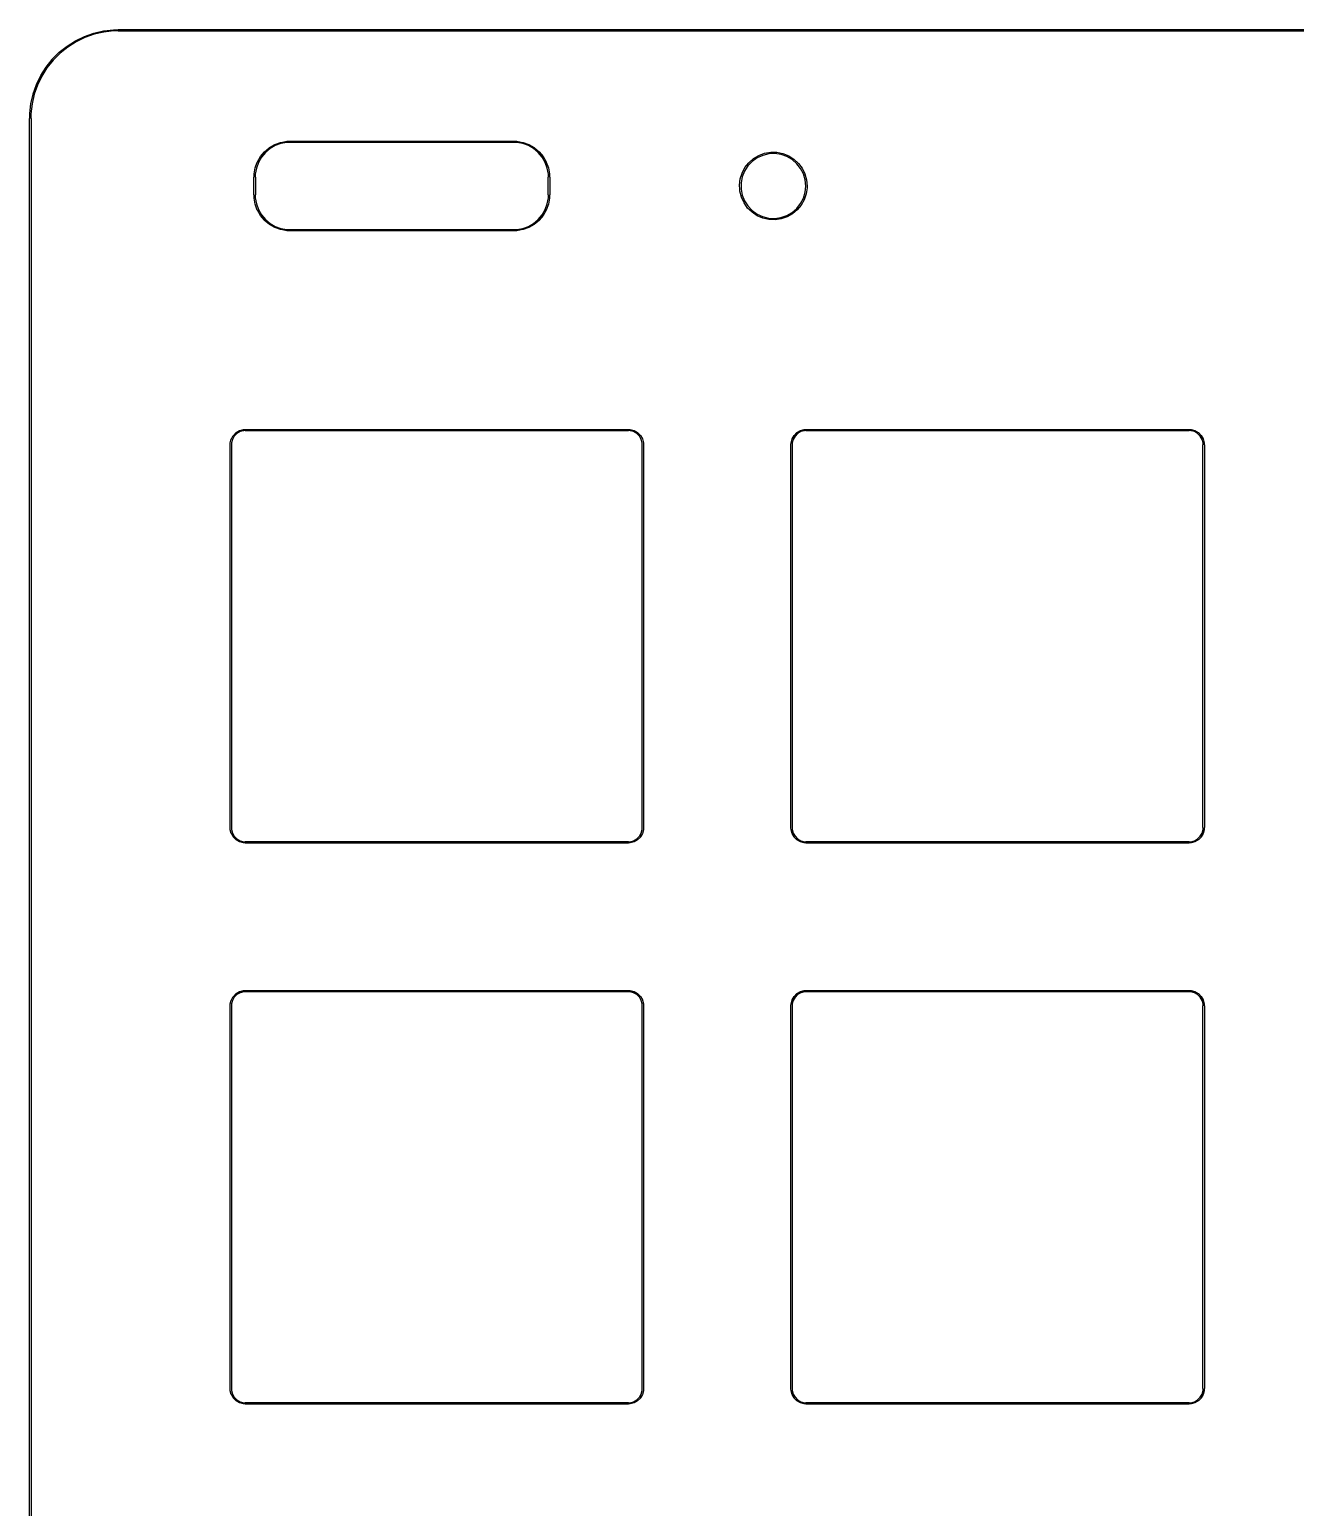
# Model space of a CAD drawing. Extents: x 42 to 403, y -185 to -87.
# Drawn here: x 41.6 to 84.6, y -136.9 to -86.7 of the extents above; entities that cross this region are included whole.
import ezdxf

# ---------------------------------------------------------------- set-up
doc = ezdxf.new("R2010")
doc.units = 0
doc.layers.add('BLACK', color=7, linetype='CONTINUOUS')

msp = doc.modelspace()

# ---------------------------------------------------------------- linework, layer by layer
at = {"layer": 'BLACK', "linetype": 'CONTINUOUS'}
for p, q in [((43.7638, -86.8203), (44.0921, -86.7454)), ((44.0999, -86.7847), (43.7738, -86.8591)), ((44.0921, -86.7454), (44.0933, -86.7456)), ((44.0933, -86.7456), (44.0943, -86.745)), ((44.0943, -86.745), (44.4289, -86.7074)), ((44.4324, -86.7472), (44.0999, -86.7847)), ((44.4289, -86.7074), (44.4299, -86.7076)), ((44.4299, -86.7076), (44.4309, -86.7072)), ((44.4309, -86.7072), (44.587, -86.7052)), ((44.5878, -86.7452), (44.4324, -86.7472)), ((44.587, -86.7052), (44.5995, -86.7)), ((44.5995, -86.75), (44.5878, -86.7452)), ((44.5995, -86.7), (399.601, -86.7)), ((399.601, -86.75), (44.5995, -86.75)), ((42.5863, -87.4706), (42.8496, -87.2606)), ((42.8736, -87.2926), (42.6121, -87.5012)), ((42.8496, -87.2606), (42.8507, -87.2603)), ((42.8507, -87.2603), (42.8514, -87.2593)), ((42.8514, -87.2593), (43.1365, -87.0802)), ((43.1568, -87.1147), (42.8736, -87.2926)), ((43.1365, -87.0802), (43.1377, -87.08)), ((43.1377, -87.08), (43.1385, -87.0791)), ((43.1385, -87.0791), (43.4418, -86.933)), ((43.4581, -86.9696), (43.1568, -87.1147)), ((43.4418, -86.933), (43.443, -86.933)), ((43.443, -86.933), (43.4439, -86.9322)), ((43.4439, -86.9322), (43.7617, -86.821)), ((43.7738, -86.8591), (43.4581, -86.9696)), ((43.7617, -86.821), (43.7629, -86.821)), ((43.7629, -86.821), (43.7638, -86.8203)), ((42.1351, -87.9751), (42.3451, -87.7118)), ((42.3756, -87.7376), (42.1671, -87.9991)), ((42.3451, -87.7118), (42.3461, -87.7113)), ((42.3461, -87.7113), (42.3466, -87.7102)), ((42.3466, -87.7102), (42.5846, -87.4721)), ((42.6121, -87.5012), (42.3756, -87.7376)), ((42.5846, -87.4721), (42.5857, -87.4716)), ((42.5857, -87.4716), (42.5863, -87.4706)), ((41.8075, -88.5673), (41.9536, -88.264)), ((41.9892, -88.2823), (41.8441, -88.5837)), ((41.9536, -88.264), (41.9545, -88.2632)), ((41.9545, -88.2632), (41.9547, -88.262)), ((41.9547, -88.262), (42.1338, -87.9769)), ((42.1671, -87.9991), (41.9892, -88.2823)), ((42.1338, -87.9769), (42.1348, -87.9762)), ((42.1348, -87.9762), (42.1351, -87.9751)), ((41.6955, -88.8872), (41.8067, -88.5694)), ((41.8441, -88.5837), (41.7336, -88.8993)), ((41.8067, -88.5694), (41.8075, -88.5685)), ((41.8075, -88.5685), (41.8075, -88.5673)), ((41.5818, -89.5544), (41.6195, -89.2198)), ((41.6195, -89.2198), (41.6201, -89.2188)), ((41.6199, -89.2176), (41.6948, -88.8894)), ((41.6201, -89.2188), (41.6199, -89.2176)), ((41.6592, -89.2254), (41.6217, -89.5579)), ((41.7336, -88.8993), (41.6592, -89.2254)), ((41.6948, -88.8894), (41.6955, -88.8884)), ((41.6955, -88.8884), (41.6955, -88.8872)), ((41.5745, -89.725), (41.5797, -89.7125)), ((41.5745, -182.025), (41.5745, -89.725)), ((41.5797, -89.7125), (41.5817, -89.5564)), ((41.5817, -89.5564), (41.5821, -89.5554)), ((41.5821, -89.5554), (41.5818, -89.5544)), ((41.6217, -89.5579), (41.6197, -89.7133)), ((41.6197, -89.7133), (41.6245, -89.725)), ((41.6245, -89.725), (41.6245, -182.025)), ((49.5585, -90.8469), (49.719, -90.7121)), ((49.7434, -90.7439), (49.5855, -90.8764)), ((49.719, -90.7121), (49.7208, -90.7116)), ((49.7208, -90.7116), (49.7219, -90.7101)), ((49.7219, -90.7101), (49.9034, -90.6053)), ((49.9219, -90.6409), (49.7434, -90.7439)), ((49.9034, -90.6053), (49.9052, -90.6051)), ((49.9052, -90.6051), (49.9066, -90.6039)), ((49.9066, -90.6039), (50.1035, -90.5322)), ((50.1156, -90.5704), (49.9219, -90.6409)), ((50.1035, -90.5322), (50.1054, -90.5323)), ((50.1054, -90.5323), (50.1069, -90.5313)), ((50.1069, -90.5313), (50.3133, -90.4949)), ((50.3188, -90.5345), (50.1156, -90.5704)), ((50.3133, -90.4949), (50.3149, -90.4952)), ((50.3149, -90.4952), (50.3164, -90.4946)), ((50.3164, -90.4946), (50.409, -90.4927)), ((50.4101, -90.5327), (50.3188, -90.5345)), ((50.409, -90.4927), (50.4216, -90.4875)), ((50.4216, -90.5375), (50.4101, -90.5327)), ((50.4216, -90.4875), (58.0216, -90.4875)), ((58.0216, -90.5375), (50.4216, -90.5375)), ((58.0216, -90.4875), (58.0343, -90.4927)), ((58.0331, -90.5327), (58.0216, -90.5375)), ((58.1245, -90.5345), (58.0331, -90.5327)), ((58.0343, -90.4927), (58.1268, -90.4946)), ((58.3277, -90.5704), (58.1245, -90.5345)), ((58.1268, -90.4946), (58.1283, -90.4952)), ((58.1283, -90.4952), (58.1299, -90.4949)), ((58.1299, -90.4949), (58.3363, -90.5313)), ((58.5213, -90.6409), (58.3277, -90.5704)), ((58.3363, -90.5313), (58.3379, -90.5323)), ((58.3379, -90.5323), (58.3397, -90.5322)), ((58.3397, -90.5322), (58.5367, -90.6039)), ((58.6998, -90.7439), (58.5213, -90.6409)), ((58.5367, -90.6039), (58.538, -90.6051)), ((58.538, -90.6051), (58.5398, -90.6053)), ((58.5398, -90.6053), (58.7213, -90.7101)), ((58.8577, -90.8764), (58.6998, -90.7439)), ((58.7213, -90.7101), (58.7225, -90.7116)), ((58.7225, -90.7116), (58.7242, -90.7121)), ((58.7242, -90.7121), (58.8848, -90.8469)), ((49.2413, -91.3944), (49.313, -91.1975)), ((49.35, -91.2128), (49.2795, -91.4065)), ((49.313, -91.1975), (49.3142, -91.1961)), ((49.3142, -91.1961), (49.3145, -91.1943)), ((49.3145, -91.1943), (49.4193, -91.0128)), ((49.453, -91.0343), (49.35, -91.2128)), ((49.4193, -91.0128), (49.4207, -91.0117)), ((49.4207, -91.0117), (49.4213, -91.0099)), ((49.4213, -91.0099), (49.556, -90.8493)), ((49.5855, -90.8764), (49.453, -91.0343)), ((49.556, -90.8493), (49.5576, -90.8485)), ((49.5576, -90.8485), (49.5585, -90.8469)), ((58.9902, -91.0343), (58.8577, -90.8764)), ((58.8848, -90.8469), (58.8856, -90.8485)), ((58.8856, -90.8485), (58.8872, -90.8493)), ((58.8872, -90.8493), (59.022, -91.0099)), ((59.0933, -91.2128), (58.9902, -91.0343)), ((59.022, -91.0099), (59.0225, -91.0117)), ((59.0225, -91.0117), (59.024, -91.0128)), ((59.024, -91.0128), (59.1288, -91.1943)), ((59.1638, -91.4065), (59.0933, -91.2128)), ((59.1288, -91.1943), (59.129, -91.1961)), ((59.129, -91.1961), (59.1302, -91.1975)), ((59.1302, -91.1975), (59.2019, -91.3944)), ((65.9805, -91.3307), (65.8671, -91.5063)), ((65.8793, -91.3862), (66.0096, -91.2209)), ((66.125, -91.1798), (65.9805, -91.3307)), ((66.0096, -91.2209), (66.1678, -91.0821)), ((66.2954, -91.0589), (66.125, -91.1798)), ((66.1678, -91.0821), (66.3487, -90.9745)), ((66.4856, -90.9724), (66.2954, -91.0589)), ((66.3487, -90.9745), (66.5461, -90.9017)), ((66.6888, -90.9235), (66.4856, -90.9724)), ((66.5461, -90.9017), (66.7535, -90.866)), ((66.8975, -90.9138), (66.6888, -90.9235)), ((66.7535, -90.866), (66.964, -90.8688)), ((67.1043, -90.9438), (66.8975, -90.9138)), ((66.964, -90.8688), (67.1704, -90.9099)), ((67.3017, -91.0123), (67.1043, -90.9438)), ((67.1704, -90.9099), (67.3658, -90.9878)), ((67.4825, -91.117), (67.3017, -91.0123)), ((67.3658, -90.9878), (67.5438, -91.1001)), ((67.6403, -91.2539), (67.4825, -91.117)), ((67.5438, -91.1001), (67.6984, -91.243)), ((67.7694, -91.4182), (67.6403, -91.2539)), ((67.6984, -91.243), (67.8243, -91.4116)), ((49.1966, -91.7125), (49.2019, -91.6998)), ((49.1966, -92.3125), (49.1966, -91.7125)), ((49.2019, -91.6998), (49.2037, -91.6073)), ((49.2037, -91.6073), (49.2044, -91.6058)), ((49.204, -91.6042), (49.2404, -91.3978)), ((49.2044, -91.6058), (49.204, -91.6042)), ((49.2404, -91.3978), (49.2414, -91.3963)), ((49.2414, -91.3963), (49.2413, -91.3944)), ((49.2437, -91.6096), (49.2419, -91.701)), ((49.2419, -91.701), (49.2466, -91.7125)), ((49.2795, -91.4065), (49.2437, -91.6096)), ((49.2466, -91.7125), (49.2466, -92.3125)), ((59.1996, -91.6096), (59.1638, -91.4065)), ((59.1966, -91.7125), (59.2014, -91.701)), ((59.1966, -92.3125), (59.1966, -91.7125)), ((59.2014, -91.701), (59.1996, -91.6096)), ((59.2019, -91.3944), (59.2019, -91.3963)), ((59.2019, -91.3963), (59.2028, -91.3978)), ((59.2028, -91.3978), (59.2392, -91.6042)), ((59.2392, -91.6042), (59.2389, -91.6058)), ((59.2389, -91.6058), (59.2395, -91.6073)), ((59.2395, -91.6073), (59.2414, -91.6998)), ((59.2414, -91.6998), (59.2466, -91.7125)), ((59.2466, -91.7125), (59.2466, -92.3125)), ((65.6941, -91.9824), (65.7189, -91.7734)), ((65.7189, -91.7734), (65.7813, -91.5724)), ((65.789, -91.7001), (65.749, -91.9052)), ((65.7813, -91.5724), (65.8793, -91.3862)), ((65.8671, -91.5063), (65.789, -91.7001)), ((67.8651, -91.604), (67.7694, -91.4182)), ((67.8243, -91.4116), (67.9174, -91.6004)), ((67.9239, -91.8045), (67.8651, -91.604)), ((67.9174, -91.6004), (67.9745, -91.8029)), ((67.9437, -92.0125), (67.9239, -91.8045)), ((67.9745, -91.8029), (67.9937, -92.0125)), ((49.2019, -92.3252), (49.1966, -92.3125)), ((49.2037, -92.4177), (49.2019, -92.3252)), ((49.2466, -92.3125), (49.2419, -92.324)), ((49.2419, -92.324), (49.2437, -92.4154)), ((59.2014, -92.324), (59.1966, -92.3125)), ((59.1996, -92.4154), (59.2014, -92.324)), ((59.2414, -92.3252), (59.2395, -92.4177)), ((59.2466, -92.3125), (59.2414, -92.3252)), ((65.7028, -92.1141), (65.6941, -91.9824)), ((65.7079, -92.1924), (65.7028, -92.1141)), ((65.7597, -92.3964), (65.7079, -92.1924)), ((65.749, -91.9052), (65.7484, -92.1141)), ((65.7484, -92.1141), (65.7874, -92.3194)), ((65.7874, -92.3194), (65.8645, -92.5136)), ((67.8629, -92.4263), (67.9228, -92.2262)), ((67.962, -92.281), (67.8943, -92.4802)), ((67.9228, -92.2262), (67.9437, -92.0183)), ((67.9437, -92.0183), (67.9437, -92.0125)), ((67.9922, -92.0727), (67.962, -92.281)), ((67.9937, -92.0125), (67.9922, -92.0727)), ((49.2044, -92.4192), (49.2037, -92.4177)), ((49.204, -92.4208), (49.2044, -92.4192)), ((49.2404, -92.6272), (49.204, -92.4208)), ((49.2414, -92.6287), (49.2404, -92.6272)), ((49.2413, -92.6306), (49.2414, -92.6287)), ((49.313, -92.8275), (49.2413, -92.6306)), ((49.2437, -92.4154), (49.2795, -92.6185)), ((49.2795, -92.6185), (49.35, -92.8122)), ((49.3142, -92.8289), (49.313, -92.8275)), ((49.3145, -92.8307), (49.3142, -92.8289)), ((49.4193, -93.0122), (49.3145, -92.8307)), ((49.35, -92.8122), (49.453, -92.9907)), ((58.9902, -92.9907), (59.0933, -92.8122)), ((59.1288, -92.8307), (59.024, -93.0122)), ((59.0933, -92.8122), (59.1638, -92.6185)), ((59.129, -92.8289), (59.1288, -92.8307)), ((59.1302, -92.8275), (59.129, -92.8289)), ((59.2019, -92.6306), (59.1302, -92.8275)), ((59.1638, -92.6185), (59.1996, -92.4154)), ((59.2028, -92.6272), (59.2019, -92.6287)), ((59.2019, -92.6287), (59.2019, -92.6306)), ((59.2392, -92.4208), (59.2028, -92.6272)), ((59.2395, -92.4177), (59.2389, -92.4192)), ((59.2389, -92.4192), (59.2392, -92.4208)), ((65.8478, -92.5875), (65.7597, -92.3964)), ((65.9693, -92.7594), (65.8478, -92.5875)), ((65.8645, -92.5136), (65.9769, -92.6897)), ((66.12, -92.9062), (65.9693, -92.7594)), ((65.9769, -92.6897), (66.1206, -92.8414)), ((67.4778, -92.9114), (67.6364, -92.7752)), ((67.6569, -92.8257), (67.4951, -92.9602)), ((67.6364, -92.7752), (67.7663, -92.6116)), ((67.7915, -92.6639), (67.6569, -92.8257)), ((67.7663, -92.6116), (67.8629, -92.4263)), ((67.8943, -92.4802), (67.7915, -92.6639)), ((49.4207, -93.0133), (49.4193, -93.0122)), ((49.4213, -93.0151), (49.4207, -93.0133)), ((49.556, -93.1757), (49.4213, -93.0151)), ((49.453, -92.9907), (49.5855, -93.1486)), ((49.5576, -93.1765), (49.556, -93.1757)), ((49.5585, -93.1781), (49.5576, -93.1765)), ((49.719, -93.3129), (49.5585, -93.1781)), ((49.5855, -93.1486), (49.7434, -93.2811)), ((49.7208, -93.3134), (49.719, -93.3129)), ((49.7219, -93.3149), (49.7208, -93.3134)), ((49.9034, -93.4197), (49.7219, -93.3149)), ((49.7434, -93.2811), (49.9219, -93.3841)), ((58.5213, -93.3841), (58.6998, -93.2811)), ((58.7213, -93.3149), (58.5398, -93.4197)), ((58.6998, -93.2811), (58.8577, -93.1486)), ((58.7225, -93.3134), (58.7213, -93.3149)), ((58.7242, -93.3129), (58.7225, -93.3134)), ((58.8848, -93.1781), (58.7242, -93.3129)), ((58.8577, -93.1486), (58.9902, -92.9907)), ((58.8856, -93.1765), (58.8848, -93.1781)), ((58.8872, -93.1757), (58.8856, -93.1765)), ((59.022, -93.0151), (58.8872, -93.1757)), ((59.0225, -93.0133), (59.022, -93.0151)), ((59.024, -93.0122), (59.0225, -93.0133)), ((66.295, -93.0231), (66.12, -92.9062)), ((66.1206, -92.8414), (66.2904, -92.9632)), ((66.2904, -92.9632), (66.4802, -93.0507)), ((66.4884, -93.1062), (66.295, -93.0231)), ((66.4802, -93.0507), (66.6831, -93.1007)), ((66.6936, -93.1527), (66.4884, -93.1062)), ((66.6831, -93.1007), (66.8917, -93.1115)), ((66.9039, -93.1609), (66.6936, -93.1527)), ((66.8917, -93.1115), (67.0987, -93.0826)), ((67.1122, -93.1307), (66.9039, -93.1609)), ((67.0987, -93.0826), (67.2964, -93.015)), ((67.3115, -93.0631), (67.1122, -93.1307)), ((67.2964, -93.015), (67.4778, -92.9114)), ((67.4951, -92.9602), (67.3115, -93.0631)), ((49.9052, -93.4199), (49.9034, -93.4197)), ((49.9066, -93.4211), (49.9052, -93.4199)), ((50.1035, -93.4928), (49.9066, -93.4211)), ((49.9219, -93.3841), (50.1156, -93.4546)), ((50.1054, -93.4927), (50.1035, -93.4928)), ((50.1069, -93.4937), (50.1054, -93.4927)), ((50.3133, -93.5301), (50.1069, -93.4937)), ((50.1156, -93.4546), (50.3188, -93.4905)), ((50.3149, -93.5298), (50.3133, -93.5301)), ((50.3164, -93.5304), (50.3149, -93.5298)), ((50.409, -93.5323), (50.3164, -93.5304)), ((50.3188, -93.4905), (50.4101, -93.4923)), ((50.4216, -93.5375), (50.409, -93.5323)), ((50.4101, -93.4923), (50.4216, -93.4875)), ((50.4216, -93.4875), (58.0216, -93.4875)), ((58.0216, -93.5375), (50.4216, -93.5375)), ((58.0216, -93.4875), (58.0331, -93.4923)), ((58.0343, -93.5323), (58.0216, -93.5375)), ((58.0331, -93.4923), (58.1245, -93.4905)), ((58.1268, -93.5304), (58.0343, -93.5323)), ((58.1245, -93.4905), (58.3277, -93.4546)), ((58.1283, -93.5298), (58.1268, -93.5304)), ((58.1299, -93.5301), (58.1283, -93.5298)), ((58.3363, -93.4937), (58.1299, -93.5301)), ((58.3277, -93.4546), (58.5213, -93.3841)), ((58.3379, -93.4927), (58.3363, -93.4937)), ((58.3397, -93.4928), (58.3379, -93.4927)), ((58.5367, -93.4211), (58.3397, -93.4928)), ((58.538, -93.4199), (58.5367, -93.4211)), ((58.5398, -93.4197), (58.538, -93.4199)), ((48.5966, -100.384), (48.7102, -100.318)), ((48.7279, -100.354), (48.6189, -100.417)), ((48.7102, -100.318), (48.7129, -100.318)), ((48.7129, -100.318), (48.715, -100.316)), ((48.715, -100.316), (48.8417, -100.282)), ((48.8498, -100.322), (48.7279, -100.354)), ((48.8417, -100.282), (48.8441, -100.283)), ((48.8441, -100.283), (48.8464, -100.282)), ((48.8464, -100.282), (48.8996, -100.28)), ((48.9012, -100.32), (48.8498, -100.322)), ((48.8996, -100.28), (48.9125, -100.275)), ((48.9125, -100.325), (48.9012, -100.32)), ((48.9125, -100.275), (61.9125, -100.275)), ((61.9125, -100.325), (48.9125, -100.325)), ((61.9125, -100.275), (61.9254, -100.28)), ((61.9238, -100.32), (61.9125, -100.325)), ((61.9752, -100.322), (61.9238, -100.32)), ((61.9254, -100.28), (61.9786, -100.282)), ((62.0971, -100.354), (61.9752, -100.322)), ((61.9786, -100.282), (61.9809, -100.283)), ((61.9809, -100.283), (61.9833, -100.282)), ((61.9833, -100.282), (62.11, -100.316)), ((62.2061, -100.417), (62.0971, -100.354)), ((62.11, -100.316), (62.1121, -100.318)), ((62.1121, -100.318), (62.1148, -100.318)), ((62.1148, -100.318), (62.2284, -100.384)), ((67.6466, -100.384), (67.7602, -100.318)), ((67.7779, -100.354), (67.6689, -100.417)), ((67.7602, -100.318), (67.7629, -100.318)), ((67.7629, -100.318), (67.765, -100.316)), ((67.765, -100.316), (67.8917, -100.282)), ((67.8998, -100.322), (67.7779, -100.354)), ((67.8917, -100.282), (67.8941, -100.283)), ((67.8941, -100.283), (67.8964, -100.282)), ((67.8964, -100.282), (67.9496, -100.28)), ((67.9512, -100.32), (67.8998, -100.322)), ((67.9496, -100.28), (67.9625, -100.275)), ((67.9625, -100.325), (67.9512, -100.32)), ((67.9625, -100.275), (80.9625, -100.275)), ((80.9625, -100.325), (67.9625, -100.325)), ((80.9625, -100.275), (80.9754, -100.28)), ((80.9738, -100.32), (80.9625, -100.325)), ((81.0252, -100.322), (80.9738, -100.32)), ((80.9754, -100.28), (81.0286, -100.282)), ((81.1471, -100.354), (81.0252, -100.322)), ((81.0286, -100.282), (81.0309, -100.283)), ((81.0309, -100.283), (81.0333, -100.282)), ((81.0333, -100.282), (81.16, -100.316)), ((81.2561, -100.417), (81.1471, -100.354)), ((81.16, -100.316), (81.1621, -100.318)), ((81.1621, -100.318), (81.1648, -100.318)), ((81.1648, -100.318), (81.2784, -100.384)), ((48.3875, -100.8), (48.3928, -100.787)), ((48.3875, -113.8), (48.3875, -100.8)), ((48.3928, -100.787), (48.3943, -100.734)), ((48.3943, -100.734), (48.3953, -100.732)), ((48.395, -100.729), (48.4289, -100.603)), ((48.3953, -100.732), (48.395, -100.729)), ((48.4289, -100.603), (48.4306, -100.6)), ((48.4306, -100.6), (48.4309, -100.598)), ((48.4309, -100.598), (48.4965, -100.484)), ((48.4342, -100.737), (48.4328, -100.789)), ((48.4328, -100.789), (48.4375, -100.8)), ((48.4669, -100.615), (48.4342, -100.737)), ((48.4375, -100.8), (48.4375, -113.8)), ((48.5298, -100.506), (48.4669, -100.615)), ((48.4965, -100.484), (48.4987, -100.482)), ((48.4987, -100.482), (48.4997, -100.48)), ((48.4997, -100.48), (48.5925, -100.387)), ((48.6189, -100.417), (48.5298, -100.506)), ((48.5925, -100.387), (48.5949, -100.386)), ((48.5949, -100.386), (48.5966, -100.384)), ((62.2951, -100.506), (62.2061, -100.417)), ((62.2284, -100.384), (62.23, -100.386)), ((62.23, -100.386), (62.2325, -100.387)), ((62.2325, -100.387), (62.3253, -100.48)), ((62.3581, -100.615), (62.2951, -100.506)), ((62.3253, -100.48), (62.3263, -100.482)), ((62.3263, -100.482), (62.3285, -100.484)), ((62.3285, -100.484), (62.3941, -100.598)), ((62.3908, -100.737), (62.3581, -100.615)), ((62.3875, -100.8), (62.3922, -100.789)), ((62.3875, -113.8), (62.3875, -100.8)), ((62.3922, -100.789), (62.3908, -100.737)), ((62.3941, -100.598), (62.3944, -100.6)), ((62.3944, -100.6), (62.3961, -100.603)), ((62.3961, -100.603), (62.43, -100.729)), ((62.43, -100.729), (62.4297, -100.732)), ((62.4297, -100.732), (62.4307, -100.734)), ((62.4307, -100.734), (62.4321, -100.787)), ((62.4321, -100.787), (62.4375, -100.8)), ((62.4375, -100.8), (62.4375, -113.8)), ((67.4375, -100.8), (67.4428, -100.787)), ((67.4375, -113.8), (67.4375, -100.8)), ((67.4428, -100.787), (67.4443, -100.734)), ((67.4443, -100.734), (67.4453, -100.732)), ((67.445, -100.729), (67.4789, -100.603)), ((67.4453, -100.732), (67.445, -100.729)), ((67.4789, -100.603), (67.4806, -100.6)), ((67.4806, -100.6), (67.4809, -100.598)), ((67.4809, -100.598), (67.5465, -100.484)), ((67.4842, -100.737), (67.4828, -100.789)), ((67.4828, -100.789), (67.4875, -100.8)), ((67.5169, -100.615), (67.4842, -100.737)), ((67.4875, -100.8), (67.4875, -113.8)), ((67.5798, -100.506), (67.5169, -100.615)), ((67.5465, -100.484), (67.5487, -100.482)), ((67.5487, -100.482), (67.5497, -100.48)), ((67.5497, -100.48), (67.6425, -100.387)), ((67.6689, -100.417), (67.5798, -100.506)), ((67.6425, -100.387), (67.6449, -100.386)), ((67.6449, -100.386), (67.6466, -100.384)), ((81.3451, -100.506), (81.2561, -100.417)), ((81.2784, -100.384), (81.28, -100.386)), ((81.28, -100.386), (81.2825, -100.387)), ((81.2825, -100.387), (81.3753, -100.48)), ((81.4081, -100.615), (81.3451, -100.506)), ((81.3753, -100.48), (81.3763, -100.482)), ((81.3763, -100.482), (81.3785, -100.484)), ((81.3785, -100.484), (81.4441, -100.598)), ((81.4408, -100.737), (81.4081, -100.615)), ((81.4375, -100.8), (81.4422, -100.789)), ((81.4375, -113.8), (81.4375, -100.8)), ((81.4422, -100.789), (81.4408, -100.737)), ((81.4441, -100.598), (81.4444, -100.6)), ((81.4444, -100.6), (81.4461, -100.603)), ((81.4461, -100.603), (81.48, -100.729)), ((81.48, -100.729), (81.4797, -100.732)), ((81.4797, -100.732), (81.4807, -100.734)), ((81.4807, -100.734), (81.4821, -100.787)), ((81.4821, -100.787), (81.4875, -100.8)), ((81.4875, -100.8), (81.4875, -113.8)), ((48.3928, -113.813), (48.3875, -113.8)), ((48.3943, -113.866), (48.3928, -113.813)), ((48.3953, -113.868), (48.3943, -113.866)), ((48.395, -113.871), (48.3953, -113.868)), ((48.4289, -113.997), (48.395, -113.871)), ((48.4375, -113.8), (48.4328, -113.811)), ((48.4328, -113.811), (48.4342, -113.863)), ((48.4342, -113.863), (48.4669, -113.985)), ((62.3581, -113.985), (62.3908, -113.863)), ((62.3922, -113.811), (62.3875, -113.8)), ((62.3908, -113.863), (62.3922, -113.811)), ((62.43, -113.871), (62.3961, -113.997)), ((62.4307, -113.866), (62.4297, -113.868)), ((62.4297, -113.868), (62.43, -113.871)), ((62.4321, -113.813), (62.4307, -113.866)), ((62.4375, -113.8), (62.4321, -113.813)), ((67.4428, -113.813), (67.4375, -113.8)), ((67.4443, -113.866), (67.4428, -113.813)), ((67.4453, -113.868), (67.4443, -113.866)), ((67.445, -113.871), (67.4453, -113.868)), ((67.4789, -113.997), (67.445, -113.871)), ((67.4875, -113.8), (67.4828, -113.811)), ((67.4828, -113.811), (67.4842, -113.863)), ((67.4842, -113.863), (67.5169, -113.985)), ((81.4081, -113.985), (81.4408, -113.863)), ((81.4422, -113.811), (81.4375, -113.8)), ((81.4408, -113.863), (81.4422, -113.811)), ((81.48, -113.871), (81.4461, -113.997)), ((81.4807, -113.866), (81.4797, -113.868)), ((81.4797, -113.868), (81.48, -113.871)), ((81.4821, -113.813), (81.4807, -113.866)), ((81.4875, -113.8), (81.4821, -113.813)), ((48.4306, -114), (48.4289, -113.997)), ((48.4309, -114.002), (48.4306, -114)), ((48.4965, -114.116), (48.4309, -114.002)), ((48.4669, -113.985), (48.5298, -114.094)), ((48.4987, -114.118), (48.4965, -114.116)), ((48.4997, -114.12), (48.4987, -114.118)), ((48.5925, -114.213), (48.4997, -114.12)), ((48.5298, -114.094), (48.6189, -114.183)), ((48.5949, -114.214), (48.5925, -114.213)), ((48.5966, -114.216), (48.5949, -114.214)), ((48.7102, -114.282), (48.5966, -114.216)), ((48.6189, -114.183), (48.7279, -114.246)), ((48.7129, -114.282), (48.7102, -114.282)), ((48.715, -114.284), (48.7129, -114.282)), ((48.8417, -114.318), (48.715, -114.284)), ((48.7279, -114.246), (48.8498, -114.278)), ((48.8441, -114.317), (48.8417, -114.318)), ((48.8464, -114.318), (48.8441, -114.317)), ((48.8996, -114.32), (48.8464, -114.318)), ((48.8498, -114.278), (48.9012, -114.28)), ((48.9125, -114.325), (48.8996, -114.32)), ((48.9012, -114.28), (48.9125, -114.275)), ((48.9125, -114.275), (61.9125, -114.275)), ((61.9125, -114.325), (48.9125, -114.325)), ((61.9125, -114.275), (61.9238, -114.28)), ((61.9254, -114.32), (61.9125, -114.325)), ((61.9238, -114.28), (61.9752, -114.278)), ((61.9786, -114.318), (61.9254, -114.32)), ((61.9752, -114.278), (62.0971, -114.246)), ((61.9809, -114.317), (61.9786, -114.318)), ((61.9833, -114.318), (61.9809, -114.317)), ((62.11, -114.284), (61.9833, -114.318)), ((62.0971, -114.246), (62.2061, -114.183)), ((62.1121, -114.282), (62.11, -114.284)), ((62.1148, -114.282), (62.1121, -114.282)), ((62.2284, -114.216), (62.1148, -114.282)), ((62.2061, -114.183), (62.2951, -114.094)), ((62.23, -114.214), (62.2284, -114.216)), ((62.2325, -114.213), (62.23, -114.214)), ((62.3253, -114.12), (62.2325, -114.213)), ((62.2951, -114.094), (62.3581, -113.985)), ((62.3263, -114.118), (62.3253, -114.12)), ((62.3285, -114.116), (62.3263, -114.118)), ((62.3941, -114.002), (62.3285, -114.116)), ((62.3944, -114), (62.3941, -114.002)), ((62.3961, -113.997), (62.3944, -114)), ((67.4806, -114), (67.4789, -113.997)), ((67.4809, -114.002), (67.4806, -114)), ((67.5465, -114.116), (67.4809, -114.002)), ((67.5169, -113.985), (67.5798, -114.094)), ((67.5487, -114.118), (67.5465, -114.116)), ((67.5497, -114.12), (67.5487, -114.118)), ((67.6425, -114.213), (67.5497, -114.12)), ((67.5798, -114.094), (67.6689, -114.183)), ((67.6449, -114.214), (67.6425, -114.213)), ((67.6466, -114.216), (67.6449, -114.214)), ((67.7602, -114.282), (67.6466, -114.216)), ((67.6689, -114.183), (67.7779, -114.246)), ((67.7629, -114.282), (67.7602, -114.282)), ((67.765, -114.284), (67.7629, -114.282)), ((67.8917, -114.318), (67.765, -114.284)), ((67.7779, -114.246), (67.8998, -114.278)), ((67.8941, -114.317), (67.8917, -114.318)), ((67.8964, -114.318), (67.8941, -114.317)), ((67.9496, -114.32), (67.8964, -114.318)), ((67.8998, -114.278), (67.9512, -114.28)), ((67.9625, -114.325), (67.9496, -114.32)), ((67.9512, -114.28), (67.9625, -114.275)), ((67.9625, -114.275), (80.9625, -114.275)), ((80.9625, -114.325), (67.9625, -114.325)), ((80.9625, -114.275), (80.9738, -114.28)), ((80.9754, -114.32), (80.9625, -114.325)), ((80.9738, -114.28), (81.0252, -114.278)), ((81.0286, -114.318), (80.9754, -114.32)), ((81.0252, -114.278), (81.1471, -114.246)), ((81.0309, -114.317), (81.0286, -114.318)), ((81.0333, -114.318), (81.0309, -114.317)), ((81.16, -114.284), (81.0333, -114.318)), ((81.1471, -114.246), (81.2561, -114.183)), ((81.1621, -114.282), (81.16, -114.284)), ((81.1648, -114.282), (81.1621, -114.282)), ((81.2784, -114.216), (81.1648, -114.282)), ((81.2561, -114.183), (81.3451, -114.094)), ((81.28, -114.214), (81.2784, -114.216)), ((81.2825, -114.213), (81.28, -114.214)), ((81.3753, -114.12), (81.2825, -114.213)), ((81.3451, -114.094), (81.4081, -113.985)), ((81.3763, -114.118), (81.3753, -114.12)), ((81.3785, -114.116), (81.3763, -114.118)), ((81.4441, -114.002), (81.3785, -114.116)), ((81.4444, -114), (81.4441, -114.002)), ((81.4461, -113.997), (81.4444, -114)), ((48.5925, -119.437), (48.5949, -119.436)), ((48.5949, -119.436), (48.5966, -119.434)), ((48.5966, -119.434), (48.7102, -119.368)), ((48.7279, -119.404), (48.6189, -119.467)), ((48.7102, -119.368), (48.7129, -119.368)), ((48.7129, -119.368), (48.715, -119.366)), ((48.715, -119.366), (48.8417, -119.332)), ((48.8498, -119.372), (48.7279, -119.404)), ((48.8417, -119.332), (48.8441, -119.333)), ((48.8441, -119.333), (48.8464, -119.332)), ((48.8464, -119.332), (48.8996, -119.33)), ((48.9012, -119.37), (48.8498, -119.372)), ((48.8996, -119.33), (48.9125, -119.325)), ((48.9125, -119.375), (48.9012, -119.37)), ((48.9125, -119.325), (61.9125, -119.325)), ((61.9125, -119.375), (48.9125, -119.375)), ((61.9125, -119.325), (61.9254, -119.33)), ((61.9238, -119.37), (61.9125, -119.375)), ((61.9752, -119.372), (61.9238, -119.37)), ((61.9254, -119.33), (61.9786, -119.332)), ((62.0971, -119.404), (61.9752, -119.372)), ((61.9786, -119.332), (61.9809, -119.333)), ((61.9809, -119.333), (61.9833, -119.332)), ((61.9833, -119.332), (62.11, -119.366)), ((62.2061, -119.467), (62.0971, -119.404)), ((62.11, -119.366), (62.1121, -119.368)), ((62.1121, -119.368), (62.1148, -119.368)), ((62.1148, -119.368), (62.2284, -119.434)), ((62.2284, -119.434), (62.23, -119.436)), ((62.23, -119.436), (62.2325, -119.437)), ((67.6425, -119.437), (67.6449, -119.436)), ((67.6449, -119.436), (67.6466, -119.434)), ((67.6466, -119.434), (67.7602, -119.368)), ((67.7779, -119.404), (67.6689, -119.467)), ((67.7602, -119.368), (67.7629, -119.368)), ((67.7629, -119.368), (67.765, -119.366)), ((67.765, -119.366), (67.8917, -119.332)), ((67.8998, -119.372), (67.7779, -119.404)), ((67.8917, -119.332), (67.8941, -119.333)), ((67.8941, -119.333), (67.8964, -119.332)), ((67.8964, -119.332), (67.9496, -119.33)), ((67.9512, -119.37), (67.8998, -119.372)), ((67.9496, -119.33), (67.9625, -119.325)), ((67.9625, -119.375), (67.9512, -119.37)), ((67.9625, -119.325), (80.9625, -119.325)), ((80.9625, -119.375), (67.9625, -119.375)), ((80.9625, -119.325), (80.9754, -119.33)), ((80.9738, -119.37), (80.9625, -119.375)), ((81.0252, -119.372), (80.9738, -119.37)), ((80.9754, -119.33), (81.0286, -119.332)), ((81.1471, -119.404), (81.0252, -119.372)), ((81.0286, -119.332), (81.0309, -119.333)), ((81.0309, -119.333), (81.0333, -119.332)), ((81.0333, -119.332), (81.16, -119.366)), ((81.2561, -119.467), (81.1471, -119.404)), ((81.16, -119.366), (81.1621, -119.368)), ((81.1621, -119.368), (81.1648, -119.368)), ((81.1648, -119.368), (81.2784, -119.434)), ((81.2784, -119.434), (81.28, -119.436)), ((81.28, -119.436), (81.2825, -119.437)), ((48.3875, -119.85), (48.3928, -119.837)), ((48.3875, -132.85), (48.3875, -119.85)), ((48.3928, -119.837), (48.3943, -119.784)), ((48.3943, -119.784), (48.3953, -119.782)), ((48.395, -119.779), (48.4289, -119.653)), ((48.3953, -119.782), (48.395, -119.779)), ((48.4289, -119.653), (48.4306, -119.65)), ((48.4306, -119.65), (48.4309, -119.648)), ((48.4309, -119.648), (48.4965, -119.534)), ((48.4342, -119.787), (48.4328, -119.839)), ((48.4328, -119.839), (48.4375, -119.85)), ((48.4669, -119.665), (48.4342, -119.787)), ((48.4375, -119.85), (48.4375, -132.85)), ((48.5298, -119.556), (48.4669, -119.665)), ((48.4965, -119.534), (48.4987, -119.532)), ((48.4987, -119.532), (48.4997, -119.53)), ((48.4997, -119.53), (48.5925, -119.437)), ((48.6189, -119.467), (48.5298, -119.556)), ((62.2951, -119.556), (62.2061, -119.467)), ((62.2325, -119.437), (62.3253, -119.53)), ((62.3581, -119.665), (62.2951, -119.556)), ((62.3253, -119.53), (62.3263, -119.532)), ((62.3263, -119.532), (62.3285, -119.534)), ((62.3285, -119.534), (62.3941, -119.648)), ((62.3908, -119.787), (62.3581, -119.665)), ((62.3875, -119.85), (62.3922, -119.839)), ((62.3875, -132.85), (62.3875, -119.85)), ((62.3922, -119.839), (62.3908, -119.787)), ((62.3941, -119.648), (62.3944, -119.65)), ((62.3944, -119.65), (62.3961, -119.653)), ((62.3961, -119.653), (62.43, -119.779)), ((62.43, -119.779), (62.4297, -119.782)), ((62.4297, -119.782), (62.4307, -119.784)), ((62.4307, -119.784), (62.4321, -119.837)), ((62.4321, -119.837), (62.4375, -119.85)), ((62.4375, -119.85), (62.4375, -132.85)), ((67.4375, -119.85), (67.4428, -119.837)), ((67.4375, -132.85), (67.4375, -119.85)), ((67.4428, -119.837), (67.4443, -119.784)), ((67.4443, -119.784), (67.4453, -119.782)), ((67.445, -119.779), (67.4789, -119.653)), ((67.4453, -119.782), (67.445, -119.779)), ((67.4789, -119.653), (67.4806, -119.65)), ((67.4806, -119.65), (67.4809, -119.648)), ((67.4809, -119.648), (67.5465, -119.534)), ((67.4842, -119.787), (67.4828, -119.839)), ((67.4828, -119.839), (67.4875, -119.85)), ((67.5169, -119.665), (67.4842, -119.787)), ((67.4875, -119.85), (67.4875, -132.85)), ((67.5798, -119.556), (67.5169, -119.665)), ((67.5465, -119.534), (67.5487, -119.532)), ((67.5487, -119.532), (67.5497, -119.53)), ((67.5497, -119.53), (67.6425, -119.437)), ((67.6689, -119.467), (67.5798, -119.556)), ((81.3451, -119.556), (81.2561, -119.467)), ((81.2825, -119.437), (81.3753, -119.53)), ((81.4081, -119.665), (81.3451, -119.556)), ((81.3753, -119.53), (81.3763, -119.532)), ((81.3763, -119.532), (81.3785, -119.534)), ((81.3785, -119.534), (81.4441, -119.648)), ((81.4408, -119.787), (81.4081, -119.665)), ((81.4375, -119.85), (81.4422, -119.839)), ((81.4375, -132.85), (81.4375, -119.85)), ((81.4422, -119.839), (81.4408, -119.787)), ((81.4441, -119.648), (81.4444, -119.65)), ((81.4444, -119.65), (81.4461, -119.653)), ((81.4461, -119.653), (81.48, -119.779)), ((81.48, -119.779), (81.4797, -119.782)), ((81.4797, -119.782), (81.4807, -119.784)), ((81.4807, -119.784), (81.4821, -119.837)), ((81.4821, -119.837), (81.4875, -119.85)), ((81.4875, -119.85), (81.4875, -132.85)), ((48.3928, -132.863), (48.3875, -132.85)), ((48.3943, -132.916), (48.3928, -132.863)), ((48.3953, -132.918), (48.3943, -132.916)), ((48.395, -132.921), (48.3953, -132.918)), ((48.4289, -133.047), (48.395, -132.921)), ((48.4375, -132.85), (48.4328, -132.861)), ((48.4328, -132.861), (48.4342, -132.913)), ((48.4342, -132.913), (48.4669, -133.035)), ((62.3581, -133.035), (62.3908, -132.913)), ((62.3922, -132.861), (62.3875, -132.85)), ((62.3908, -132.913), (62.3922, -132.861)), ((62.43, -132.921), (62.3961, -133.047)), ((62.4307, -132.916), (62.4297, -132.918)), ((62.4297, -132.918), (62.43, -132.921)), ((62.4321, -132.863), (62.4307, -132.916)), ((62.4375, -132.85), (62.4321, -132.863)), ((67.4428, -132.863), (67.4375, -132.85)), ((67.4443, -132.916), (67.4428, -132.863)), ((67.4453, -132.918), (67.4443, -132.916)), ((67.445, -132.921), (67.4453, -132.918)), ((67.4789, -133.047), (67.445, -132.921)), ((67.4875, -132.85), (67.4828, -132.861)), ((67.4828, -132.861), (67.4842, -132.913)), ((67.4842, -132.913), (67.5169, -133.035)), ((81.4081, -133.035), (81.4408, -132.913)), ((81.4422, -132.861), (81.4375, -132.85)), ((81.4408, -132.913), (81.4422, -132.861)), ((81.48, -132.921), (81.4461, -133.047)), ((81.4807, -132.916), (81.4797, -132.918)), ((81.4797, -132.918), (81.48, -132.921)), ((81.4821, -132.863), (81.4807, -132.916)), ((81.4875, -132.85), (81.4821, -132.863)), ((48.4306, -133.05), (48.4289, -133.047)), ((48.4309, -133.052), (48.4306, -133.05)), ((48.4965, -133.166), (48.4309, -133.052)), ((48.4669, -133.035), (48.5298, -133.144)), ((48.4987, -133.168), (48.4965, -133.166)), ((48.4997, -133.17), (48.4987, -133.168)), ((48.5925, -133.263), (48.4997, -133.17)), ((48.5298, -133.144), (48.6189, -133.233)), ((48.5949, -133.264), (48.5925, -133.263)), ((48.5966, -133.266), (48.5949, -133.264)), ((48.7102, -133.332), (48.5966, -133.266)), ((48.6189, -133.233), (48.7279, -133.296)), ((48.7129, -133.332), (48.7102, -133.332)), ((48.715, -133.334), (48.7129, -133.332)), ((48.8417, -133.368), (48.715, -133.334)), ((48.7279, -133.296), (48.8498, -133.328)), ((48.8441, -133.367), (48.8417, -133.368)), ((48.8464, -133.368), (48.8441, -133.367)), ((48.8996, -133.37), (48.8464, -133.368)), ((48.8498, -133.328), (48.9012, -133.33)), ((48.9125, -133.375), (48.8996, -133.37)), ((48.9012, -133.33), (48.9125, -133.325)), ((48.9125, -133.325), (61.9125, -133.325)), ((61.9125, -133.375), (48.9125, -133.375)), ((61.9125, -133.325), (61.9238, -133.33)), ((61.9254, -133.37), (61.9125, -133.375)), ((61.9238, -133.33), (61.9752, -133.328)), ((61.9786, -133.368), (61.9254, -133.37)), ((61.9752, -133.328), (62.0971, -133.296)), ((61.9809, -133.367), (61.9786, -133.368)), ((61.9833, -133.368), (61.9809, -133.367)), ((62.11, -133.334), (61.9833, -133.368)), ((62.0971, -133.296), (62.2061, -133.233)), ((62.1121, -133.332), (62.11, -133.334)), ((62.1148, -133.332), (62.1121, -133.332)), ((62.2284, -133.266), (62.1148, -133.332)), ((62.2061, -133.233), (62.2951, -133.144)), ((62.23, -133.264), (62.2284, -133.266)), ((62.2325, -133.263), (62.23, -133.264)), ((62.3253, -133.17), (62.2325, -133.263)), ((62.2951, -133.144), (62.3581, -133.035)), ((62.3263, -133.168), (62.3253, -133.17)), ((62.3285, -133.166), (62.3263, -133.168)), ((62.3941, -133.052), (62.3285, -133.166)), ((62.3944, -133.05), (62.3941, -133.052)), ((62.3961, -133.047), (62.3944, -133.05)), ((67.4806, -133.05), (67.4789, -133.047)), ((67.4809, -133.052), (67.4806, -133.05)), ((67.5465, -133.166), (67.4809, -133.052)), ((67.5169, -133.035), (67.5798, -133.144)), ((67.5487, -133.168), (67.5465, -133.166)), ((67.5497, -133.17), (67.5487, -133.168)), ((67.6425, -133.263), (67.5497, -133.17)), ((67.5798, -133.144), (67.6689, -133.233)), ((67.6449, -133.264), (67.6425, -133.263)), ((67.6466, -133.266), (67.6449, -133.264)), ((67.7602, -133.332), (67.6466, -133.266)), ((67.6689, -133.233), (67.7779, -133.296)), ((67.7629, -133.332), (67.7602, -133.332)), ((67.765, -133.334), (67.7629, -133.332)), ((67.8917, -133.368), (67.765, -133.334)), ((67.7779, -133.296), (67.8998, -133.328)), ((67.8941, -133.367), (67.8917, -133.368)), ((67.8964, -133.368), (67.8941, -133.367)), ((67.9496, -133.37), (67.8964, -133.368)), ((67.8998, -133.328), (67.9512, -133.33)), ((67.9625, -133.375), (67.9496, -133.37)), ((67.9512, -133.33), (67.9625, -133.325)), ((67.9625, -133.325), (80.9625, -133.325)), ((80.9625, -133.375), (67.9625, -133.375)), ((80.9625, -133.325), (80.9738, -133.33)), ((80.9754, -133.37), (80.9625, -133.375)), ((80.9738, -133.33), (81.0252, -133.328)), ((81.0286, -133.368), (80.9754, -133.37)), ((81.0252, -133.328), (81.1471, -133.296)), ((81.0309, -133.367), (81.0286, -133.368)), ((81.0333, -133.368), (81.0309, -133.367)), ((81.16, -133.334), (81.0333, -133.368)), ((81.1471, -133.296), (81.2561, -133.233)), ((81.1621, -133.332), (81.16, -133.334)), ((81.1648, -133.332), (81.1621, -133.332)), ((81.2784, -133.266), (81.1648, -133.332)), ((81.2561, -133.233), (81.3451, -133.144)), ((81.28, -133.264), (81.2784, -133.266)), ((81.2825, -133.263), (81.28, -133.264)), ((81.3753, -133.17), (81.2825, -133.263)), ((81.3451, -133.144), (81.4081, -133.035)), ((81.3763, -133.168), (81.3753, -133.17)), ((81.3785, -133.166), (81.3763, -133.168)), ((81.4441, -133.052), (81.3785, -133.166)), ((81.4444, -133.05), (81.4441, -133.052)), ((81.4461, -133.047), (81.4444, -133.05))]:
    msp.add_line(p, q, dxfattribs=at)

doc.saveas('drawing.dxf')
